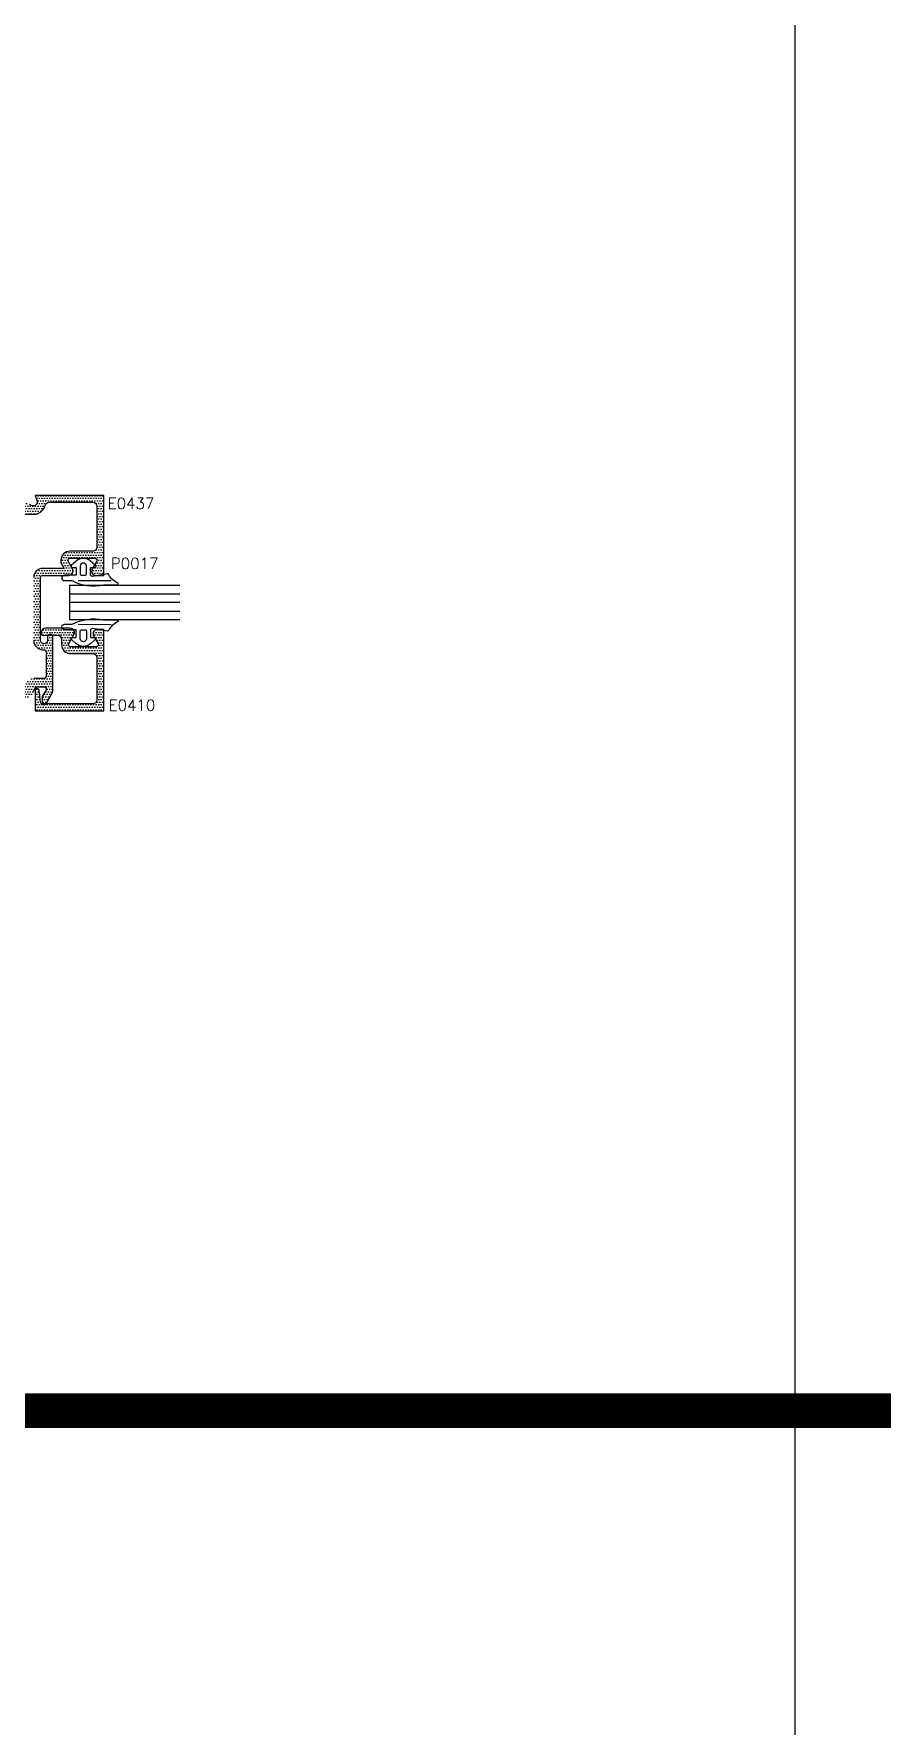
# Model space of a CAD drawing. Extents: x 0 to 130, y 0 to 90.
# Drawn here: x 85.38 to 91.54, y 57.59 to 69.89 of the extents above; entities that cross this region are included whole.
import ezdxf

# ---------------------------------------------------------------- set-up
doc = ezdxf.new("R2010")
doc.units = 0
doc.header["$MEASUREMENT"] = 0
for name, color, linetype in [('R-ANNO-TEXT', 6, 'CONTINUOUS'), ('R-DET1', 4, 'CONTINUOUS'), ('R-DET2', 2, 'CONTINUOUS'), ('R-PAT1', 5, 'CONTINUOUS'), ('TITLE', 7, 'CONTINUOUS')]:
    doc.layers.add(name, color=color, linetype=linetype)
doc.styles.get("Standard").update_dxf_attribs({"font": 'simplex'})
pattern_1 = [(0, (78.3107557378958, 61.638186649938), (0.009375, 0.01875), [0, -0.01875])]

msp = doc.modelspace()

# ---------------------------------------------------------------- hatches: boundary and pattern name
at = {"layer": 'R-PAT1'}
h = msp.add_hatch(dxfattribs=at)
h.set_pattern_fill('DOTS', color=256, scale=0.3, style=0)
h.set_pattern_definition(pattern_1)
edge = h.paths.add_edge_path()
edge.add_line((85.46565906507102, 65.1194678762862), (85.43766936507103, 65.0709868762862))
edge.add_line((85.43766936507102, 65.07098687628618), (85.43766924866569, 65.02696887628619))
edge.add_arc((85.45266926507102, 65.02696887628619), 0.01500001640532567, 180.0000000000017, 330.0000361788715)
edge.add_line((85.46565966507102, 65.01946887628618), (85.51566896507101, 65.10608987628618))
edge.add_line((85.51566896507101, 65.10608987628619), (85.51566888414763, 65.5030508762862))
edge.add_arc((85.49566926507102, 65.50305087628618), 0.01999961907662406, 6.361230519997273e-12, 97.42321911392676)
edge.add_arc((85.49566849896257, 65.50305116492204), 0.01999923389363516, 97.42114952087478, 180.0008269124975)
edge.add_line((85.47566926507102, 65.5030508762862), (85.47566946507102, 65.48105187628619))
edge.add_arc((85.45066946507102, 65.48105187628619), 0.02500000000000124, -179.99770816882062, 0, ccw=False)
edge.add_line((85.42566946509102, 65.48105087628619), (85.42566936507103, 65.71147057628619))
edge.add_line((85.42566936507102, 65.71147057628619), (85.42566916507101, 65.93796817628619))
edge.add_arc((85.44066916507101, 65.93796817628619), 0.01499999999999968, 89.99999999999659, 179.9999999999966, ccw=False)
edge.add_line((85.44066916507101, 65.95296817628619), (85.63117516507101, 65.95296966547588))
edge.add_arc((85.63117516507101, 65.9839696762862), 0.03100001081031944, 270.0000000000016, 389.9999884644409)
edge.add_line((85.65802196507101, 65.9994696762862), (85.62569026507101, 66.0554681762862))
edge.add_arc((85.63868056507101, 66.06296817628619), 0.01499992980283641, 89.99999999999659, 210.0001548077412, ccw=False)
edge.add_line((85.63868056507101, 66.07796810608903), (85.82066930507102, 66.07796817628619))
edge.add_arc((85.82066930507102, 66.06296817628619), 0.01499999999999924, -30.000059314162513, 89.99999999999659, ccw=False)
edge.add_line((85.83365967836357, 66.0554681628382), (85.8013283328305, 65.99946972954129))
edge.add_arc((85.82817520507102, 65.9839696762862), 0.03100010000000128, 149.9999930530581, 270.0000000000032)
edge.add_line((85.82817520507102, 65.9529695762862), (85.88566936507101, 65.9529713762862))
edge.add_line((85.88566936507101, 65.95297137628619), (85.88566936507101, 66.53396887628618))
edge.add_line((85.88566936507101, 66.53396887628618), (85.38566936507101, 66.53396887628618))
edge.add_line((85.38566936507101, 66.53396887628618), (85.39945536507102, 66.49947590628618))
edge.add_arc((85.37066926507102, 66.48797125628619), 0.03099994394885958, -142.5250916519979, 21.784609248622417, ccw=False)
edge.add_line((85.3460670938856, 66.46911045837635), (85.32204186507101, 66.50006384628618))
edge.add_line((85.32204186507101, 66.50006384628618), (85.2570545912281, 66.42261335433366))
edge.add_arc((85.26854436507102, 66.41297047628619), 0.01500000000000109, 139.9946948706572, 270.0000000000068)
edge.add_line((85.26854436507102, 66.39797047628619), (85.39410997861386, 66.3979738242903))
edge.add_arc((85.37066935333354, 66.48797109932794), 0.09299985176187427, 284.5988618965204, 343.6051380217329)
edge.add_arc((85.48962726507102, 66.45297140628618), 0.03100000016533, 89.99999999999841, 163.6050192300906, ccw=False)
edge.add_line((85.48962726507102, 66.48397140645152), (85.80466951507103, 66.48397140628619))
edge.add_arc((85.80466951507101, 66.4529714062862), 0.03100000000000014, 1.848251019964664e-05, 90, ccw=False)
edge.add_line((85.83566951507102, 66.45297141628619), (85.83566951507102, 66.1589688762862))
edge.add_arc((85.80466951507101, 66.1589688762862), 0.03100000000000058, 269.9999630349812, 359.9999999999992, ccw=False)
edge.add_line((85.80466949507101, 66.12796887628619), (85.63868056507101, 66.12796817249325))
edge.add_arc((85.63868056507101, 66.06296817628619), 0.06499999620707753, 89.99999999999922, 180.245402995655)
edge.add_line((85.57368116507101, 66.06268977628619), (85.57368056507102, 66.04555027628619))
edge.add_line((85.57368056507102, 66.04555027628619), (85.59826406507102, 66.0029706762862))
edge.add_line((85.59826406507102, 66.0029706762862), (85.44066946507101, 66.0029681762862))
edge.add_arc((85.44066946507101, 65.93796817628619), 0.06499999999999861, 90.00000000000078, 180.0000000000008)
edge.add_line((85.37566946507101, 65.93796817628619), (85.37566905011212, 65.48105187628619))
edge.add_arc((85.44567245367789, 65.48105325236031), 0.07000340357927355, 180.0011262772362, 273.3696336210393)
edge.add_arc((85.45066946507102, 65.39619687628618), 0.01499997685864803, 1.5916157281026244e-12, 93.37247195563839, ccw=False)
edge.add_line((85.46566944192966, 65.39619687628618), (85.46566936507102, 65.21896987628618))
edge.add_arc((85.45066946507102, 65.2189698762862), 0.0149998999999994, -90, 1.5916157281026244e-12, ccw=False)
edge.add_line((85.45066946507102, 65.20396997628619), (85.37566936507102, 65.20397087628619))
edge.add_arc((85.37566936507102, 65.1419708762862), 0.06200000000000205, 89.99999999999754, 179.9999999999976)
edge.add_line((85.31366936507101, 65.1419708762862), (85.31366926507101, 65.1149128762862))
edge.add_arc((85.29866926507101, 65.11491287628618), 0.01500000000000057, -59.999272219169825, 1.5916157281026244e-12, ccw=False)
edge.add_line((85.30616943007645, 65.10192259049676), (85.23128704112716, 65.05868856749657))
edge.add_arc((85.24366936507101, 65.03697087628619), 0.02499960115201863, 119.6895913246472, 300.3387913391531)
edge.add_line((85.25629696507102, 65.0153948762862), (85.36816943007646, 65.07998059049676))
edge.add_arc((85.36066926507101, 65.09297087628619), 0.0150000000000004, 300.0007277808302, 360.0000000000016)
edge.add_line((85.37566926507101, 65.09297087628619), (85.37566926507101, 65.1109688762862))
edge.add_arc((85.40666926507102, 65.1109688762862), 0.03099999999999881, 90, 180.0000000000008, ccw=False)
edge.add_line((85.40666926507102, 65.14196887628619), (85.45266856507102, 65.14196687628619))
edge.add_arc((85.45266856507101, 65.12696787628619), 0.01499899999999865, -29.999772836727118, 89.99999999998983, ccw=False)
h = msp.add_hatch(dxfattribs=at)
h.set_pattern_fill('DOTS', color=256, scale=0.3, style=0)
h.set_pattern_definition(pattern_1)
edge = h.paths.add_edge_path()
edge.add_arc((85.44541036507101, 65.53027987628619), 0.01499981414418183, 179.9999999999966, 278.0502612881361)
edge.add_line((85.44751096507102, 65.51542787628618), (85.47041046507101, 65.51866387628618))
edge.add_line((85.47041046507101, 65.51866387628618), (85.54744926507101, 65.51866587628618))
edge.add_arc((85.54744926507102, 65.48766587628619), 0.03099999999999881, 0, 90, ccw=False)
edge.add_line((85.57844926507101, 65.48766587628619), (85.57844907044536, 65.4488538768521))
edge.add_arc((85.64344896507102, 65.44866487628619), 0.06500016940408794, 179.8334012032426, 270.1308104447154)
edge.add_line((85.64359736507102, 65.38366487628619), (85.80441059507102, 65.38366387628619))
edge.add_arc((85.80441059507102, 65.35266387628619), 0.03099999999999881, 0, 90, ccw=False)
edge.add_line((85.83541059507101, 65.35266387628619), (85.83541059507101, 65.04866687628618))
edge.add_arc((85.80441059507102, 65.04866687628619), 0.03099999999999969, -89.99999999999841, 1.5916157281026244e-12, ccw=False)
edge.add_line((85.80441059507102, 65.01766687628619), (85.44070396507102, 65.01766387628619))
edge.add_arc((85.44070396507102, 65.0326638762862), 0.01500000000000101, 186.9998441811648, 270.00000000000335, ccw=False)
edge.add_line((85.425815767825, 65.03083587662432), (85.41529836306238, 65.11649286376138))
edge.add_arc((85.40041026507102, 65.11466487628618), 0.01499989999999979, 6.999844181159476, 179.9999999999983)
edge.add_line((85.38541036507101, 65.11466487628618), (85.385410465071, 64.96766587628619))
edge.add_line((85.38541046507102, 64.96766587628619), (85.88541044247103, 64.96766587628619))
edge.add_line((85.88541044247101, 64.96766587628619), (85.88541044247101, 65.55866527628619))
edge.add_line((85.88541044247101, 65.55866527628619), (85.83810390507102, 65.558666869776))
edge.add_arc((85.83810390507102, 65.52766687628619), 0.03099999348981308, 90.00000000000165, 210.0000069469469)
edge.add_line((85.81125712507102, 65.51216687628619), (85.84358887507102, 65.45616487628618))
edge.add_arc((85.83059848507102, 65.44866487628619), 0.01500000774506919, -89.99996180282011, 29.999982919687795, ccw=False)
edge.add_line((85.83059849507102, 65.43366486854113), (85.64344896507102, 65.4336648762862))
edge.add_arc((85.64344896507102, 65.44866487628619), 0.01500000000000057, 150.0000361788763, 270.00000000000676, ccw=False)
edge.add_line((85.63045857927845, 65.45616486808353), (85.66856376910546, 65.52216493169334))
edge.add_arc((85.64171706507102, 65.53766527628619), 0.03100009999999991, 329.9993712869268, 449.9999999999968)
edge.add_line((85.64171706507102, 65.56866537628619), (85.46141066507101, 65.5686652762862))
edge.add_arc((85.46141073578197, 65.53766510557485), 0.03100017071142496, 90.00013069086422, 179.9996844843306)
edge.add_line((85.43041056507101, 65.53766527628619), (85.43041056507101, 65.53027987628619))

# ---------------------------------------------------------------- linework, layer by layer
at = {"layer": 'R-DET1'}
for points in [[(85.26854436507102, 66.39797047628619), (85.39410997861386, 66.3979738242903, 0.263307311594275), (85.45988776507102, 66.46172138628619, -0.3326800485319401), (85.48962726507102, 66.48397140645152), (85.80466951507101, 66.48397140628619, -0.4142134678914145), (85.83566951507102, 66.45297141628619), (85.83566951507102, 66.1589688762862, -0.414213751336475), (85.80466949507101, 66.12796887628619), (85.63868056507101, 66.12796817249327, 0.4154686075962968), (85.57368116507101, 66.06268977628619), (85.57368056507102, 66.04555027628619), (85.59826406507102, 66.0029706762862), (85.44066946507101, 66.00296817628619, 0.414213562373095), (85.37566946507101, 65.93796817628619)], [(85.46565906507102, 65.1194678762862), (85.43766936507102, 65.07098687628618), (85.43766924866569, 65.02696887628619, 0.7673272387856587), (85.46565966507102, 65.01946887628618), (85.51566896507101, 65.10608987628619), (85.51566888414764, 65.5030508762862, 0.4526903691078097), (85.49308536507101, 65.52288287628619, 0.3767703072594911), (85.47566926507102, 65.5030508762862), (85.47566946507102, 65.48105187628619, -0.9999800002000091), (85.42566946509102, 65.48105087628619), (85.42566936507102, 65.71147057628619), (85.42566916507101, 65.93796817628619, -0.414213562373095), (85.44066916507101, 65.95296817628619), (85.63117516507101, 65.95296966547588, 0.5773502020784552), (85.65802196507101, 65.9994696762862), (85.62569026507101, 66.05546817628618, -0.5773511698249314), (85.63868056507101, 66.07796810608903), (85.82066930507102, 66.07796817628619, -0.57735061426548), (85.83365967836357, 66.0554681628382), (85.8013283328305, 65.99946972954129, 0.5773503096053206), (85.82817520507102, 65.9529695762862), (85.88566936507101, 65.95297137628619), (85.88566936507101, 66.53396887628618), (85.38566936507101, 66.53396887628618), (85.39945536507102, 66.4994759062862, -0.8716619961154112), (85.3460670938856, 66.46911045837635)], [(85.37566905011214, 65.48105187628619, 0.4315399387032696), (85.44978706507102, 65.41117087628619, -0.4315604592530941), (85.46566944192966, 65.39619687628618), (85.46566936507102, 65.2189698762862, -0.414213562373095), (85.45066946507102, 65.20396997628619), (85.37566936507102, 65.20397087628619, 0.414213562373095)], [(85.43041055092684, 65.53027987628619, 0.455991135179026), (85.44751096507102, 65.51542787628618), (85.47041046507101, 65.51866387628618), (85.54744926507102, 65.51866587628619, -0.414213562373095), (85.57844926507101, 65.48766587628619), (85.57844907044536, 65.4488538768521, 0.4157347223605668), (85.64359736507102, 65.38366487628619), (85.80441059507102, 65.38366387628619, -0.414213562373095), (85.83541059507101, 65.35266387628619), (85.83541059507101, 65.04866687628619, -0.414213562373095), (85.80441059507102, 65.01766687628619), (85.44070396507102, 65.01766387628619, -0.3788668861742498), (85.425815767825, 65.03083587662432), (85.41529836306238, 65.11649286376138, 0.9407073484462662), (85.38541036507101, 65.11466487628618), (85.38541046507102, 64.96766587628619), (85.88541044247101, 64.96766587628619), (85.88541044247101, 65.55866527628619), (85.83810390507102, 65.558666869776, 0.5773503096053217), (85.81125712507102, 65.51216687628619), (85.84358887507102, 65.4561648762862, -0.5773499475982407), (85.83059849507102, 65.43366486854113), (85.64344896507102, 65.43366487628619, -0.5773500587095051), (85.63045857927845, 65.45616486808353), (85.66856376910545, 65.52216493169334, 0.5773539268997976), (85.64171706507102, 65.56866537628619), (85.46141066507101, 65.56866527628618, 0.4142112813889879), (85.43041056507101, 65.53766527628619), (85.43041056507101, 65.53027987628619)], [(85.37566926507101, 65.1109688762862, -0.414213562373095), (85.40666926507102, 65.14196887628619), (85.45266856507102, 65.14196687628619, -0.5773489476079768), (85.4656581098359, 65.11946842778639)]]:
    msp.add_lwpolyline(points, format="xyb", dxfattribs=at)
at = {"layer": 'R-DET2'}
for p, q in [((85.63553990377102, 65.88081832628619), (85.63553990377102, 65.63081832628619)), ((85.63553990377102, 65.88081832628619), (86.43767373411676, 65.88081791501956)), ((85.63553990377102, 65.81831832628619), (86.43767373411676, 65.81831786792415)), ((86.43767373411676, 65.75581796978236), (85.63553990377102, 65.75581832628619)), ((85.63553990377102, 65.69331832628619), (86.43767373411676, 65.69331786792416)), ((85.63553990377102, 65.63081832628619), (86.43767373411676, 65.63081791501956))]:
    msp.add_line(p, q, dxfattribs=at)
for points in [[(85.88234591734957, 65.88283703044657), (85.98045448923217, 65.88283703044657, 0.477037012448265), (85.99023554852202, 65.89491810689121, -0.1690634905219287), (85.92132935786182, 65.95687369756457, 0.3788088368526451), (85.9106767411445, 65.96475456810083), (85.80536010597248, 65.9455405564426, -0.3462419148266733), (85.78948854854501, 65.9555025034235), (85.78948854854501, 66.00958941841282), (85.81968579448699, 66.01070028349073, 0.6086559015379466), (85.8250891614457, 66.02384502438005), (85.7885365228461, 66.05615569522777, 0.3786170875212405), (85.68544057424393, 66.05615569522777), (85.64888793564432, 66.02384502438005, 0.6086559015379387), (85.65429130260303, 66.01070028349073), (85.684488548545, 66.00958941841282), (85.684488548545, 65.95458941841282), (85.59948854854501, 65.95458941841282, 0.9999999999999999), (85.59948854854501, 65.91458941841282), (85.65452805581266, 65.91458941841282, 0.1753644488707544)], [(85.729488548545, 66.04063679350938, 0.341998713119647), (85.714488548545, 66.02127187677834), (85.714488548545, 65.96258941841282, 0.414213562373095), (85.72248854854502, 65.95458941841282), (85.75148854854501, 65.95458941841282, 0.4142135623730958), (85.75948854854501, 65.96258941841282), (85.75948854854501, 66.02127187677834, 0.341998713119647), (85.74448854854501, 66.04063679350938, 0.1270166537925822)], [(85.88234580444399, 65.6287994027428), (85.98045437632655, 65.6287993155352, -0.477037012448265), (85.99023542487765, 65.61671823039629, 0.1690634905219287), (85.92132917914587, 65.55476270097289, -0.3788088368526451), (85.91067655542332, 65.54688183990561), (85.80535993733048, 65.56609594517862, 0.3462419148266733), (85.78948837104795, 65.55613401230575), (85.78948832297071, 65.50204709731646), (85.81968556792523, 65.50093620539654, -0.6086559015379466), (85.82508892319974, 65.48779145970425), (85.78853625587956, 65.45548082134778, -0.3786170875212405), (85.68544030727743, 65.45548091298859), (85.64888769739842, 65.48779161632753, -0.6086559015379387), (85.65429107604135, 65.50093635241383), (85.68448832297075, 65.50204719064976), (85.68448837185963, 65.55704719064974), (85.59948837185966, 65.55704726620527, -0.9999999999999999), (85.59948840741521, 65.59704726620527), (85.65452791468284, 65.59704721728127, -0.1753644488707544)], [(85.72948829537307, 65.47099977555324, -0.341998713119647), (85.71448831258633, 65.4903647056176), (85.7144883647485, 65.54904716398309, -0.414213562373095), (85.72248837185961, 65.55704715687197), (85.7514883718596, 65.55704713109421, -0.4142135623730958), (85.75948836474849, 65.5490471239831), (85.75948831258631, 65.4903646656176, -0.341998713119647), (85.74448829537306, 65.4709997622199, -0.1270166537925822)]]:
    msp.add_lwpolyline(points, format="xyb", close=True, dxfattribs=at)
for points in [[(85.6986783391238, 65.91458941841282), (85.93845437677997, 65.91483703044656)], [(85.69867819799396, 65.59704717803659), (85.93845423542993, 65.59679935286864)]]:
    msp.add_lwpolyline(points, dxfattribs=at)
at = {"layer": 'TITLE'}
msp.add_line((90.9080004981786, 89.87895019504158), (90.90800049817861, 14.87895019504157), dxfattribs=at)
at = {"layer": 'TITLE', "const_width": 0.25}
msp.add_lwpolyline([(0.25, 59.87895019504157), (122.9080004981786, 59.87895019504157)], dxfattribs=at)

# ---------------------------------------------------------------- texts
at = {"layer": 'R-ANNO-TEXT', "char_height": 0.08, "attachment_point": 4}
for s, insert in [('\\A1;E0437', (85.91381898756094, 66.47560681581648)), ('\\A1;P0017', (85.936209986314, 66.03972601602909)), ('\\A1;E0410', (85.92047650777614, 65.00858768802581))]:
    msp.add_mtext(s, dxfattribs=dict(at, insert=insert))

doc.saveas('drawing.dxf')
